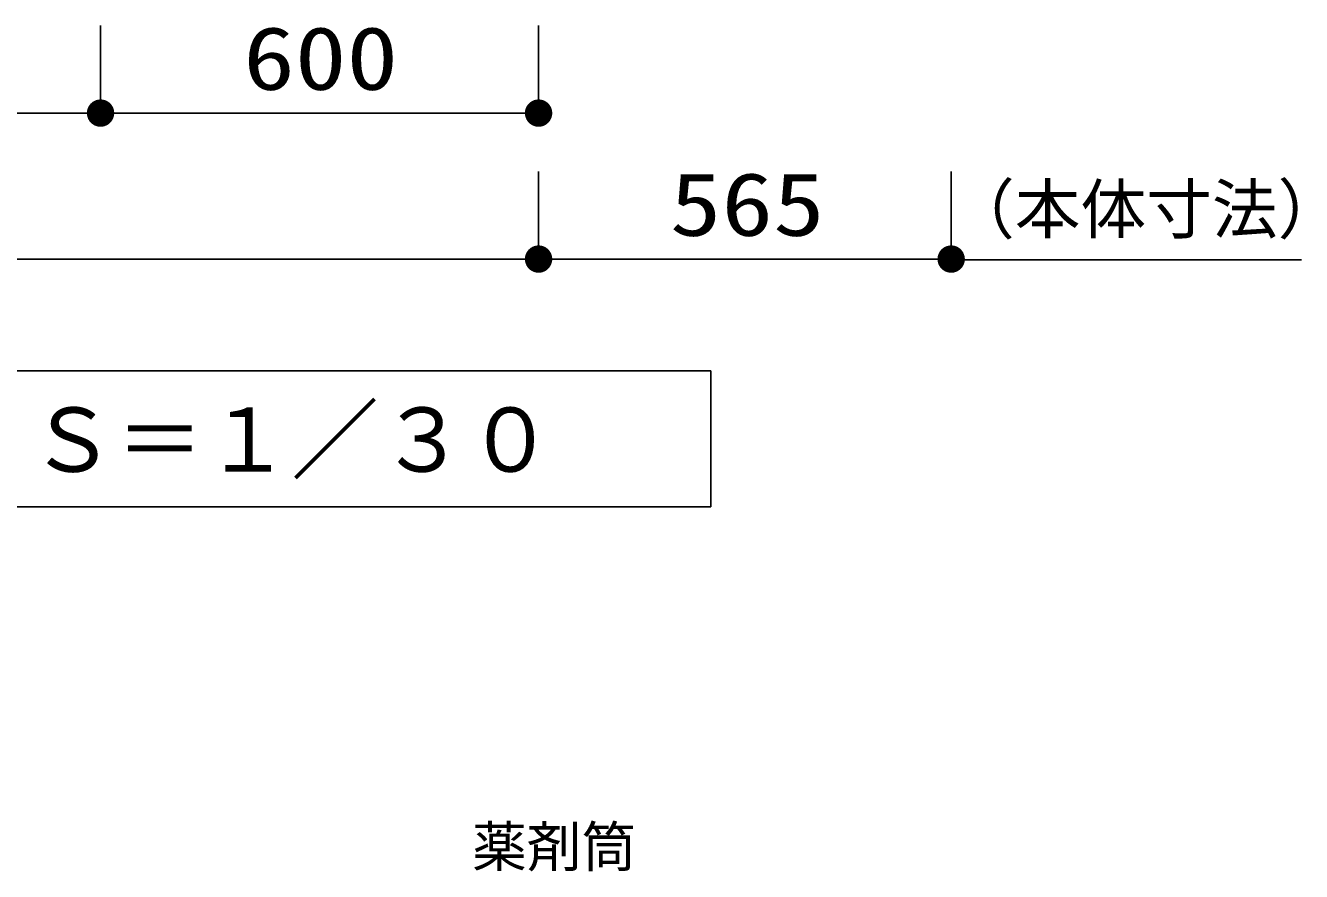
# Model space of a CAD drawing. Units: millimetres, scale not verified. Extents: x -8093 to 8093, y -5792 to 5792.
# Drawn here: x -5206 to -3458, y -1241 to -82 of the extents above; entities that cross this region are included whole.
import ezdxf
from ezdxf.enums import TextEntityAlignment as Align

# ---------------------------------------------------------------- set-up
doc = ezdxf.new("R2010")
doc.units = ezdxf.units.MM
doc.header["$LTSCALE"] = 30
doc.layers.add('0-1_00クル-フ-0躯体', color=3, linetype='Continuous', lineweight=25)
doc.layers.add('0-4_00クル-フ-6寸法', color=132, linetype='Continuous', lineweight=25)
doc.styles.add('ＭＳ ゴシック', font='')
doc.styles.get('ＭＳ ゴシック').set_extended_font_data('MS Gothic')

msp = doc.modelspace()

# ---------------------------------------------------------------- linework, layer by layer
at = {"layer": '0-1_00クル-フ-0躯体'}
msp.add_lwpolyline([(-6296.46, -555.5), (-4267.13, -555.5), (-4267.13, -741.81), (-6296.46, -741.81)], close=True, dxfattribs=at)
at = {"layer": '0-4_00クル-フ-6寸法', "color": 4}
for p, q in [((-5102.91, -82.37), (-5102.91, -202.37)), ((-5102.91, -82.37), (-5102.91, -202.37)), ((-4502.91, -82.37), (-4502.91, -202.37)), ((-6302.91, -202.37), (-5102.91, -202.37)), ((-5102.91, -202.37), (-4502.91, -202.37)), ((-4502.91, -282.37), (-4502.91, -402.37)), ((-4502.91, -282.37), (-4502.91, -402.37)), ((-3937.71, -282.37), (-3937.71, -402.37)), ((-4502.91, -402.37), (-6302.91, -402.37)), ((-4502.91, -402.37), (-3937.71, -402.37)), ((-3937.71, -403.43), (-3457.87, -403.43))]:
    msp.add_line(p, q, dxfattribs=at)
at = {"layer": '0-4_00クル-フ-6寸法'}
for points in [[(-5102.91, -202.37), (-5119.34, -193.34), (-5118.08, -191.35)], [(-5102.91, -202.37), (-5119.34, -193.34), (-5118.08, -191.35)], [(-5102.91, -202.37), (-5118.08, -191.35), (-5116.58, -189.53)], [(-5102.91, -202.37), (-5118.08, -191.35), (-5116.58, -189.53)], [(-5102.91, -202.37), (-5116.58, -189.53), (-5114.86, -187.92)], [(-5102.91, -202.37), (-5116.58, -189.53), (-5114.86, -187.92)], [(-5102.91, -202.37), (-5114.86, -187.92), (-5112.95, -186.54)], [(-5102.91, -202.37), (-5114.86, -187.92), (-5112.95, -186.54)], [(-5102.91, -202.37), (-5112.95, -186.54), (-5110.89, -185.4)], [(-5102.91, -202.37), (-5112.95, -186.54), (-5110.89, -185.4)], [(-5102.91, -202.37), (-5110.89, -185.4), (-5108.7, -184.54)], [(-5102.91, -202.37), (-5110.89, -185.4), (-5108.7, -184.54)], [(-5102.91, -202.37), (-5108.7, -184.54), (-5106.42, -183.95)], [(-5102.91, -202.37), (-5108.7, -184.54), (-5106.42, -183.95)], [(-5102.91, -202.37), (-5106.42, -183.95), (-5104.08, -183.66)], [(-5102.91, -202.37), (-5106.42, -183.95), (-5104.08, -183.66)], [(-5102.91, -202.37), (-5104.08, -183.66), (-5101.73, -183.66)], [(-5102.91, -202.37), (-5104.08, -183.66), (-5101.73, -183.66)], [(-5102.91, -202.37), (-5101.73, -183.66), (-5099.39, -183.95)], [(-5102.91, -202.37), (-5101.73, -183.66), (-5099.39, -183.95)], [(-5102.91, -202.37), (-5099.39, -183.95), (-5097.11, -184.54)], [(-5102.91, -202.37), (-5099.39, -183.95), (-5097.11, -184.54)], [(-5102.91, -202.37), (-5097.11, -184.54), (-5094.92, -185.4)], [(-5102.91, -202.37), (-5097.11, -184.54), (-5094.92, -185.4)], [(-5102.91, -202.37), (-5094.92, -185.4), (-5092.86, -186.54)], [(-5102.91, -202.37), (-5094.92, -185.4), (-5092.86, -186.54)], [(-5102.91, -202.37), (-5092.86, -186.54), (-5090.96, -187.92)], [(-5102.91, -202.37), (-5092.86, -186.54), (-5090.96, -187.92)], [(-5102.91, -202.37), (-5090.96, -187.92), (-5089.24, -189.53)], [(-5102.91, -202.37), (-5090.96, -187.92), (-5089.24, -189.53)], [(-5102.91, -202.37), (-5089.24, -189.53), (-5087.74, -191.35)], [(-5102.91, -202.37), (-5089.24, -189.53), (-5087.74, -191.35)], [(-5102.91, -202.37), (-5087.74, -191.35), (-5086.48, -193.34)], [(-5102.91, -202.37), (-5087.74, -191.35), (-5086.48, -193.34)], [(-4502.91, -202.37), (-4519.34, -193.34), (-4518.08, -191.35)], [(-4502.91, -202.37), (-4518.08, -191.35), (-4516.58, -189.53)], [(-4502.91, -202.37), (-4516.58, -189.53), (-4514.86, -187.92)], [(-4502.91, -202.37), (-4514.86, -187.92), (-4512.95, -186.54)], [(-4502.91, -202.37), (-4512.95, -186.54), (-4510.89, -185.4)], [(-4502.91, -202.37), (-4510.89, -185.4), (-4508.7, -184.54)], [(-4502.91, -202.37), (-4508.7, -184.54), (-4506.42, -183.95)], [(-4502.91, -202.37), (-4506.42, -183.95), (-4504.08, -183.66)], [(-4502.91, -202.37), (-4504.08, -183.66), (-4501.73, -183.66)], [(-4502.91, -202.37), (-4501.73, -183.66), (-4499.39, -183.95)], [(-4502.91, -202.37), (-4499.39, -183.95), (-4497.11, -184.54)], [(-4502.91, -202.37), (-4497.11, -184.54), (-4494.92, -185.4)], [(-4502.91, -202.37), (-4494.92, -185.4), (-4492.86, -186.54)], [(-4502.91, -202.37), (-4492.86, -186.54), (-4490.96, -187.92)], [(-4502.91, -202.37), (-4490.96, -187.92), (-4489.24, -189.53)], [(-4502.91, -202.37), (-4489.24, -189.53), (-4487.74, -191.35)], [(-4502.91, -202.37), (-4487.74, -191.35), (-4486.48, -193.34)], [(-5102.91, -202.37), (-5121.66, -202.37), (-5121.51, -200.02)], [(-5102.91, -202.37), (-5121.66, -202.37), (-5121.51, -200.02)], [(-5102.91, -202.37), (-5121.51, -204.72), (-5121.66, -202.37)], [(-5102.91, -202.37), (-5121.51, -204.72), (-5121.66, -202.37)], [(-5102.91, -202.37), (-5121.51, -200.02), (-5121.07, -197.71)], [(-5102.91, -202.37), (-5121.51, -200.02), (-5121.07, -197.71)], [(-5102.91, -202.37), (-5121.07, -207.03), (-5121.51, -204.72)], [(-5102.91, -202.37), (-5121.07, -207.03), (-5121.51, -204.72)], [(-5102.91, -202.37), (-5121.07, -197.71), (-5120.34, -195.47)], [(-5102.91, -202.37), (-5121.07, -197.71), (-5120.34, -195.47)], [(-5102.91, -202.37), (-5120.34, -209.27), (-5121.07, -207.03)], [(-5102.91, -202.37), (-5120.34, -209.27), (-5121.07, -207.03)], [(-5102.91, -202.37), (-5120.34, -195.47), (-5119.34, -193.34)], [(-5102.91, -202.37), (-5120.34, -195.47), (-5119.34, -193.34)], [(-5102.91, -202.37), (-5119.34, -211.4), (-5120.34, -209.27)], [(-5102.91, -202.37), (-5119.34, -211.4), (-5120.34, -209.27)], [(-5102.91, -202.37), (-5118.08, -213.39), (-5119.34, -211.4)], [(-5102.91, -202.37), (-5118.08, -213.39), (-5119.34, -211.4)], [(-5102.91, -202.37), (-5116.58, -215.2), (-5118.08, -213.39)], [(-5102.91, -202.37), (-5116.58, -215.2), (-5118.08, -213.39)], [(-5102.91, -202.37), (-5114.86, -216.82), (-5116.58, -215.2)], [(-5102.91, -202.37), (-5114.86, -216.82), (-5116.58, -215.2)], [(-5102.91, -202.37), (-5112.95, -218.2), (-5114.86, -216.82)], [(-5102.91, -202.37), (-5112.95, -218.2), (-5114.86, -216.82)], [(-5102.91, -202.37), (-5110.89, -219.33), (-5112.95, -218.2)], [(-5102.91, -202.37), (-5110.89, -219.33), (-5112.95, -218.2)], [(-5102.91, -202.37), (-5108.7, -220.2), (-5110.89, -219.33)], [(-5102.91, -202.37), (-5108.7, -220.2), (-5110.89, -219.33)], [(-5102.91, -202.37), (-5106.42, -220.79), (-5108.7, -220.2)], [(-5102.91, -202.37), (-5106.42, -220.79), (-5108.7, -220.2)], [(-5102.91, -202.37), (-5104.08, -221.08), (-5106.42, -220.79)], [(-5102.91, -202.37), (-5104.08, -221.08), (-5106.42, -220.79)], [(-5102.91, -202.37), (-5101.73, -221.08), (-5104.08, -221.08)], [(-5102.91, -202.37), (-5101.73, -221.08), (-5104.08, -221.08)], [(-5102.91, -202.37), (-5086.48, -193.34), (-5085.47, -195.47)], [(-5102.91, -202.37), (-5086.48, -193.34), (-5085.47, -195.47)], [(-5102.91, -202.37), (-5085.47, -195.47), (-5084.75, -197.71)], [(-5102.91, -202.37), (-5085.47, -195.47), (-5084.75, -197.71)], [(-5102.91, -202.37), (-5084.75, -197.71), (-5084.31, -200.02)], [(-5102.91, -202.37), (-5084.75, -197.71), (-5084.31, -200.02)], [(-5102.91, -202.37), (-5084.31, -200.02), (-5084.16, -202.37)], [(-5102.91, -202.37), (-5084.31, -200.02), (-5084.16, -202.37)], [(-5102.91, -202.37), (-5099.39, -220.79), (-5101.73, -221.08)], [(-5102.91, -202.37), (-5097.11, -220.2), (-5099.39, -220.79)], [(-5102.91, -202.37), (-5094.92, -219.33), (-5097.11, -220.2)], [(-5102.91, -202.37), (-5092.86, -218.2), (-5094.92, -219.33)], [(-5102.91, -202.37), (-5090.96, -216.82), (-5092.86, -218.2)], [(-5102.91, -202.37), (-5089.24, -215.2), (-5090.96, -216.82)], [(-5102.91, -202.37), (-5087.74, -213.39), (-5089.24, -215.2)], [(-5102.91, -202.37), (-5086.48, -211.4), (-5087.74, -213.39)], [(-5102.91, -202.37), (-5085.47, -209.27), (-5086.48, -211.4)], [(-5102.91, -202.37), (-5084.75, -207.03), (-5085.47, -209.27)], [(-5102.91, -202.37), (-5084.31, -204.72), (-5084.75, -207.03)], [(-5102.91, -202.37), (-5084.16, -202.37), (-5084.31, -204.72)], [(-5102.91, -202.37), (-5099.39, -220.79), (-5101.73, -221.08)], [(-5102.91, -202.37), (-5097.11, -220.2), (-5099.39, -220.79)], [(-5102.91, -202.37), (-5094.92, -219.33), (-5097.11, -220.2)], [(-5102.91, -202.37), (-5092.86, -218.2), (-5094.92, -219.33)], [(-5102.91, -202.37), (-5090.96, -216.82), (-5092.86, -218.2)], [(-5102.91, -202.37), (-5089.24, -215.2), (-5090.96, -216.82)], [(-5102.91, -202.37), (-5087.74, -213.39), (-5089.24, -215.2)], [(-5102.91, -202.37), (-5086.48, -211.4), (-5087.74, -213.39)], [(-5102.91, -202.37), (-5085.47, -209.27), (-5086.48, -211.4)], [(-5102.91, -202.37), (-5084.75, -207.03), (-5085.47, -209.27)], [(-5102.91, -202.37), (-5084.31, -204.72), (-5084.75, -207.03)], [(-5102.91, -202.37), (-5084.16, -202.37), (-5084.31, -204.72)], [(-4502.91, -202.37), (-4521.66, -202.37), (-4521.51, -200.02)], [(-4502.91, -202.37), (-4521.51, -204.72), (-4521.66, -202.37)], [(-4502.91, -202.37), (-4521.51, -200.02), (-4521.07, -197.71)], [(-4502.91, -202.37), (-4521.07, -207.03), (-4521.51, -204.72)], [(-4502.91, -202.37), (-4521.07, -197.71), (-4520.34, -195.47)], [(-4502.91, -202.37), (-4520.34, -209.27), (-4521.07, -207.03)], [(-4502.91, -202.37), (-4520.34, -195.47), (-4519.34, -193.34)], [(-4502.91, -202.37), (-4519.34, -211.4), (-4520.34, -209.27)], [(-4502.91, -202.37), (-4518.08, -213.39), (-4519.34, -211.4)], [(-4502.91, -202.37), (-4516.58, -215.2), (-4518.08, -213.39)], [(-4502.91, -202.37), (-4514.86, -216.82), (-4516.58, -215.2)], [(-4502.91, -202.37), (-4512.95, -218.2), (-4514.86, -216.82)], [(-4502.91, -202.37), (-4510.89, -219.33), (-4512.95, -218.2)], [(-4502.91, -202.37), (-4508.7, -220.2), (-4510.89, -219.33)], [(-4502.91, -202.37), (-4506.42, -220.79), (-4508.7, -220.2)], [(-4502.91, -202.37), (-4504.08, -221.08), (-4506.42, -220.79)], [(-4502.91, -202.37), (-4501.73, -221.08), (-4504.08, -221.08)], [(-4502.91, -202.37), (-4486.48, -193.34), (-4485.47, -195.47)], [(-4502.91, -202.37), (-4485.47, -195.47), (-4484.75, -197.71)], [(-4502.91, -202.37), (-4484.75, -197.71), (-4484.31, -200.02)], [(-4502.91, -202.37), (-4484.31, -200.02), (-4484.16, -202.37)], [(-4502.91, -202.37), (-4499.39, -220.79), (-4501.73, -221.08)], [(-4502.91, -202.37), (-4497.11, -220.2), (-4499.39, -220.79)], [(-4502.91, -202.37), (-4494.92, -219.33), (-4497.11, -220.2)], [(-4502.91, -202.37), (-4492.86, -218.2), (-4494.92, -219.33)], [(-4502.91, -202.37), (-4490.96, -216.82), (-4492.86, -218.2)], [(-4502.91, -202.37), (-4489.24, -215.2), (-4490.96, -216.82)], [(-4502.91, -202.37), (-4487.74, -213.39), (-4489.24, -215.2)], [(-4502.91, -202.37), (-4486.48, -211.4), (-4487.74, -213.39)], [(-4502.91, -202.37), (-4485.47, -209.27), (-4486.48, -211.4)], [(-4502.91, -202.37), (-4484.75, -207.03), (-4485.47, -209.27)], [(-4502.91, -202.37), (-4484.31, -204.72), (-4484.75, -207.03)], [(-4502.91, -202.37), (-4484.16, -202.37), (-4484.31, -204.72)], [(-4502.91, -402.37), (-4508.7, -384.54), (-4506.42, -383.95)], [(-4502.91, -402.37), (-4508.7, -384.54), (-4506.42, -383.95)], [(-4502.91, -402.37), (-4506.42, -383.95), (-4504.08, -383.66)], [(-4502.91, -402.37), (-4506.42, -383.95), (-4504.08, -383.66)], [(-4502.91, -402.37), (-4504.08, -383.66), (-4501.73, -383.66)], [(-4502.91, -402.37), (-4504.08, -383.66), (-4501.73, -383.66)], [(-4502.91, -402.37), (-4501.73, -383.66), (-4499.39, -383.95)], [(-4502.91, -402.37), (-4501.73, -383.66), (-4499.39, -383.95)], [(-4502.91, -402.37), (-4499.39, -383.95), (-4497.11, -384.54)], [(-4502.91, -402.37), (-4499.39, -383.95), (-4497.11, -384.54)], [(-3937.71, -402.37), (-3943.51, -384.54), (-3941.23, -383.95)], [(-3937.71, -402.37), (-3941.23, -383.95), (-3938.89, -383.66)], [(-3937.71, -402.37), (-3938.89, -383.66), (-3936.53, -383.66)], [(-3937.71, -402.37), (-3936.53, -383.66), (-3934.2, -383.95)], [(-3937.71, -402.37), (-3934.2, -383.95), (-3931.92, -384.54)], [(-4502.91, -402.37), (-4521.66, -402.37), (-4521.51, -400.02)], [(-4502.91, -402.37), (-4521.66, -402.37), (-4521.51, -400.02)], [(-4502.91, -402.37), (-4521.51, -400.02), (-4521.07, -397.71)], [(-4502.91, -402.37), (-4521.51, -400.02), (-4521.07, -397.71)], [(-4502.91, -402.37), (-4521.07, -397.71), (-4520.34, -395.47)], [(-4502.91, -402.37), (-4521.07, -397.71), (-4520.34, -395.47)], [(-4502.91, -402.37), (-4520.34, -395.47), (-4519.34, -393.34)], [(-4502.91, -402.37), (-4520.34, -395.47), (-4519.34, -393.34)], [(-4502.91, -402.37), (-4519.34, -393.34), (-4518.08, -391.35)], [(-4502.91, -402.37), (-4519.34, -393.34), (-4518.08, -391.35)], [(-4502.91, -402.37), (-4518.08, -391.35), (-4516.58, -389.53)], [(-4502.91, -402.37), (-4518.08, -391.35), (-4516.58, -389.53)], [(-4502.91, -402.37), (-4516.58, -389.53), (-4514.86, -387.92)], [(-4502.91, -402.37), (-4516.58, -389.53), (-4514.86, -387.92)], [(-4502.91, -402.37), (-4514.86, -387.92), (-4512.95, -386.54)], [(-4502.91, -402.37), (-4514.86, -387.92), (-4512.95, -386.54)], [(-4502.91, -402.37), (-4512.95, -386.54), (-4510.89, -385.4)], [(-4502.91, -402.37), (-4512.95, -386.54), (-4510.89, -385.4)], [(-4502.91, -402.37), (-4510.89, -385.4), (-4508.7, -384.54)], [(-4502.91, -402.37), (-4510.89, -385.4), (-4508.7, -384.54)], [(-4502.91, -402.37), (-4497.11, -384.54), (-4494.92, -385.4)], [(-4502.91, -402.37), (-4497.11, -384.54), (-4494.92, -385.4)], [(-4502.91, -402.37), (-4494.92, -385.4), (-4492.86, -386.54)], [(-4502.91, -402.37), (-4494.92, -385.4), (-4492.86, -386.54)], [(-4502.91, -402.37), (-4492.86, -386.54), (-4490.96, -387.92)], [(-4502.91, -402.37), (-4492.86, -386.54), (-4490.96, -387.92)], [(-4502.91, -402.37), (-4490.96, -387.92), (-4489.24, -389.53)], [(-4502.91, -402.37), (-4490.96, -387.92), (-4489.24, -389.53)], [(-4502.91, -402.37), (-4489.24, -389.53), (-4487.74, -391.35)], [(-4502.91, -402.37), (-4489.24, -389.53), (-4487.74, -391.35)], [(-4502.91, -402.37), (-4487.74, -391.35), (-4486.48, -393.34)], [(-4502.91, -402.37), (-4487.74, -391.35), (-4486.48, -393.34)], [(-4502.91, -402.37), (-4486.48, -393.34), (-4485.47, -395.47)], [(-4502.91, -402.37), (-4486.48, -393.34), (-4485.47, -395.47)], [(-4502.91, -402.37), (-4485.47, -395.47), (-4484.75, -397.71)], [(-4502.91, -402.37), (-4485.47, -395.47), (-4484.75, -397.71)], [(-4502.91, -402.37), (-4484.75, -397.71), (-4484.31, -400.02)], [(-4502.91, -402.37), (-4484.75, -397.71), (-4484.31, -400.02)], [(-4502.91, -402.37), (-4484.31, -400.02), (-4484.16, -402.37)], [(-4502.91, -402.37), (-4484.31, -400.02), (-4484.16, -402.37)], [(-3937.71, -402.37), (-3956.46, -402.37), (-3956.31, -400.02)], [(-3937.71, -402.37), (-3956.31, -400.02), (-3955.87, -397.71)], [(-3937.71, -402.37), (-3955.87, -397.71), (-3955.15, -395.47)], [(-3937.71, -402.37), (-3955.15, -395.47), (-3954.14, -393.34)], [(-3937.71, -402.37), (-3954.14, -393.34), (-3952.88, -391.35)], [(-3937.71, -402.37), (-3952.88, -391.35), (-3951.38, -389.53)], [(-3937.71, -402.37), (-3951.38, -389.53), (-3949.66, -387.92)], [(-3937.71, -402.37), (-3949.66, -387.92), (-3947.76, -386.54)], [(-3937.71, -402.37), (-3947.76, -386.54), (-3945.7, -385.4)], [(-3937.71, -402.37), (-3945.7, -385.4), (-3943.51, -384.54)], [(-3937.71, -402.37), (-3931.92, -384.54), (-3929.73, -385.4)], [(-3937.71, -402.37), (-3929.73, -385.4), (-3927.67, -386.54)], [(-3937.71, -402.37), (-3927.67, -386.54), (-3925.76, -387.92)], [(-3937.71, -402.37), (-3925.76, -387.92), (-3924.04, -389.53)], [(-3937.71, -402.37), (-3924.04, -389.53), (-3922.54, -391.35)], [(-3937.71, -402.37), (-3922.54, -391.35), (-3921.28, -393.34)], [(-3937.71, -402.37), (-3921.28, -393.34), (-3920.28, -395.47)], [(-3937.71, -402.37), (-3920.28, -395.47), (-3919.55, -397.71)], [(-3937.71, -402.37), (-3919.55, -397.71), (-3919.11, -400.02)], [(-3937.71, -402.37), (-3919.11, -400.02), (-3918.96, -402.37)], [(-4502.91, -402.37), (-4521.51, -404.72), (-4521.66, -402.37)], [(-4502.91, -402.37), (-4521.51, -404.72), (-4521.66, -402.37)], [(-4502.91, -402.37), (-4521.07, -407.03), (-4521.51, -404.72)], [(-4502.91, -402.37), (-4521.07, -407.03), (-4521.51, -404.72)], [(-4502.91, -402.37), (-4520.34, -409.27), (-4521.07, -407.03)], [(-4502.91, -402.37), (-4520.34, -409.27), (-4521.07, -407.03)], [(-4502.91, -402.37), (-4519.34, -411.4), (-4520.34, -409.27)], [(-4502.91, -402.37), (-4519.34, -411.4), (-4520.34, -409.27)], [(-4502.91, -402.37), (-4518.08, -413.39), (-4519.34, -411.4)], [(-4502.91, -402.37), (-4518.08, -413.39), (-4519.34, -411.4)], [(-4502.91, -402.37), (-4516.58, -415.2), (-4518.08, -413.39)], [(-4502.91, -402.37), (-4516.58, -415.2), (-4518.08, -413.39)], [(-4502.91, -402.37), (-4514.86, -416.82), (-4516.58, -415.2)], [(-4502.91, -402.37), (-4514.86, -416.82), (-4516.58, -415.2)], [(-4502.91, -402.37), (-4512.95, -418.2), (-4514.86, -416.82)], [(-4502.91, -402.37), (-4512.95, -418.2), (-4514.86, -416.82)], [(-4502.91, -402.37), (-4510.89, -419.33), (-4512.95, -418.2)], [(-4502.91, -402.37), (-4510.89, -419.33), (-4512.95, -418.2)], [(-4502.91, -402.37), (-4508.7, -420.2), (-4510.89, -419.33)], [(-4502.91, -402.37), (-4508.7, -420.2), (-4510.89, -419.33)], [(-4502.91, -402.37), (-4506.42, -420.79), (-4508.7, -420.2)], [(-4502.91, -402.37), (-4506.42, -420.79), (-4508.7, -420.2)], [(-4502.91, -402.37), (-4504.08, -421.08), (-4506.42, -420.79)], [(-4502.91, -402.37), (-4504.08, -421.08), (-4506.42, -420.79)], [(-4502.91, -402.37), (-4501.73, -421.08), (-4504.08, -421.08)], [(-4502.91, -402.37), (-4501.73, -421.08), (-4504.08, -421.08)], [(-4502.91, -402.37), (-4499.39, -420.79), (-4501.73, -421.08)], [(-4502.91, -402.37), (-4497.11, -420.2), (-4499.39, -420.79)], [(-4502.91, -402.37), (-4494.92, -419.33), (-4497.11, -420.2)], [(-4502.91, -402.37), (-4492.86, -418.2), (-4494.92, -419.33)], [(-4502.91, -402.37), (-4490.96, -416.82), (-4492.86, -418.2)], [(-4502.91, -402.37), (-4489.24, -415.2), (-4490.96, -416.82)], [(-4502.91, -402.37), (-4487.74, -413.39), (-4489.24, -415.2)], [(-4502.91, -402.37), (-4486.48, -411.4), (-4487.74, -413.39)], [(-4502.91, -402.37), (-4485.47, -409.27), (-4486.48, -411.4)], [(-4502.91, -402.37), (-4484.75, -407.03), (-4485.47, -409.27)], [(-4502.91, -402.37), (-4484.31, -404.72), (-4484.75, -407.03)], [(-4502.91, -402.37), (-4484.16, -402.37), (-4484.31, -404.72)], [(-4502.91, -402.37), (-4499.39, -420.79), (-4501.73, -421.08)], [(-4502.91, -402.37), (-4497.11, -420.2), (-4499.39, -420.79)], [(-4502.91, -402.37), (-4494.92, -419.33), (-4497.11, -420.2)], [(-4502.91, -402.37), (-4492.86, -418.2), (-4494.92, -419.33)], [(-4502.91, -402.37), (-4490.96, -416.82), (-4492.86, -418.2)], [(-4502.91, -402.37), (-4489.24, -415.2), (-4490.96, -416.82)], [(-4502.91, -402.37), (-4487.74, -413.39), (-4489.24, -415.2)], [(-4502.91, -402.37), (-4486.48, -411.4), (-4487.74, -413.39)], [(-4502.91, -402.37), (-4485.47, -409.27), (-4486.48, -411.4)], [(-4502.91, -402.37), (-4484.75, -407.03), (-4485.47, -409.27)], [(-4502.91, -402.37), (-4484.31, -404.72), (-4484.75, -407.03)], [(-4502.91, -402.37), (-4484.16, -402.37), (-4484.31, -404.72)], [(-3937.71, -402.37), (-3956.31, -404.72), (-3956.46, -402.37)], [(-3937.71, -402.37), (-3955.87, -407.03), (-3956.31, -404.72)], [(-3937.71, -402.37), (-3955.15, -409.27), (-3955.87, -407.03)], [(-3937.71, -402.37), (-3954.14, -411.4), (-3955.15, -409.27)], [(-3937.71, -402.37), (-3952.88, -413.39), (-3954.14, -411.4)], [(-3937.71, -402.37), (-3951.38, -415.2), (-3952.88, -413.39)], [(-3937.71, -402.37), (-3949.66, -416.82), (-3951.38, -415.2)], [(-3937.71, -402.37), (-3947.76, -418.2), (-3949.66, -416.82)], [(-3937.71, -402.37), (-3945.7, -419.33), (-3947.76, -418.2)], [(-3937.71, -402.37), (-3943.51, -420.2), (-3945.7, -419.33)], [(-3937.71, -402.37), (-3941.23, -420.79), (-3943.51, -420.2)], [(-3937.71, -402.37), (-3938.89, -421.08), (-3941.23, -420.79)], [(-3937.71, -402.37), (-3936.53, -421.08), (-3938.89, -421.08)], [(-3937.71, -402.37), (-3934.2, -420.79), (-3936.53, -421.08)], [(-3937.71, -402.37), (-3931.92, -420.2), (-3934.2, -420.79)], [(-3937.71, -402.37), (-3929.73, -419.33), (-3931.92, -420.2)], [(-3937.71, -402.37), (-3927.67, -418.2), (-3929.73, -419.33)], [(-3937.71, -402.37), (-3925.76, -416.82), (-3927.67, -418.2)], [(-3937.71, -402.37), (-3924.04, -415.2), (-3925.76, -416.82)], [(-3937.71, -402.37), (-3922.54, -413.39), (-3924.04, -415.2)], [(-3937.71, -402.37), (-3921.28, -411.4), (-3922.54, -413.39)], [(-3937.71, -402.37), (-3920.28, -409.27), (-3921.28, -411.4)], [(-3937.71, -402.37), (-3919.55, -407.03), (-3920.28, -409.27)], [(-3937.71, -402.37), (-3919.11, -404.72), (-3919.55, -407.03)], [(-3937.71, -402.37), (-3918.96, -402.37), (-3919.11, -404.72)]]:
    msp.add_solid(points, dxfattribs=at)

# ---------------------------------------------------------------- texts
at = {"layer": '0-1_00クル-フ-0躯体', "color": 4, "style": 'ＭＳ ゴシック'}
for s, height, p in [('Ｓ＝１／３０', 87.98, (-5201.66, -720.11)), ('薬剤筒', 54.99, (-4594.08, -1251.46))]:
    msp.add_text(s, height=height, dxfattribs=at).set_placement(p, align=Align.BOTTOM_LEFT)
at = {"layer": '0-4_00クル-フ-6寸法', "color": 3, "style": 'ＭＳ ゴシック', "width": 1.2}
for s, p in [('600', (-4907.48, -196.52)), ('565', (-4323.17, -396.52))]:
    msp.add_text(s, height=86.66, dxfattribs=at).set_placement(p, align=Align.BOTTOM_LEFT)
at = {"layer": '0-4_00クル-フ-6寸法', "color": 4, "style": 'ＭＳ ゴシック'}
msp.add_text('（本体寸法）', height=65.98, dxfattribs=at).set_placement((-3940.55, -386.76), align=Align.BOTTOM_LEFT)

doc.saveas('drawing.dxf')
